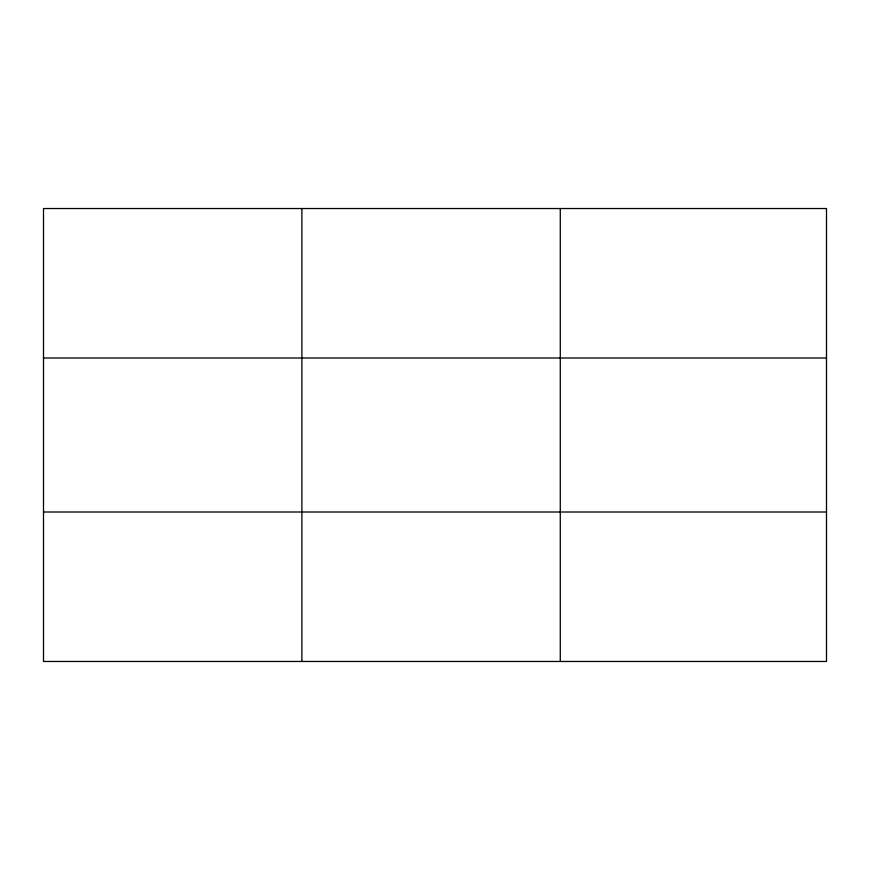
<?xml version="1.0" encoding="UTF-8"?>
<svg xmlns="http://www.w3.org/2000/svg" width="870" height="870" viewBox="0 0 870 870"><rect width="100%" height="100%" fill="white"/><g stroke="black" fill="none" stroke-linecap="round" stroke-linejoin="round"><path stroke-width="1.3" d="M301.89 661.472L301.89 208.528M560.28 661.472L560.28 208.528M43.5 357.994L826.5 357.994M43.5 512.006L826.5 512.006M826.5 208.528L826.5 661.472L43.5 661.472L43.5 208.528L826.5 208.528"/></g></svg>
